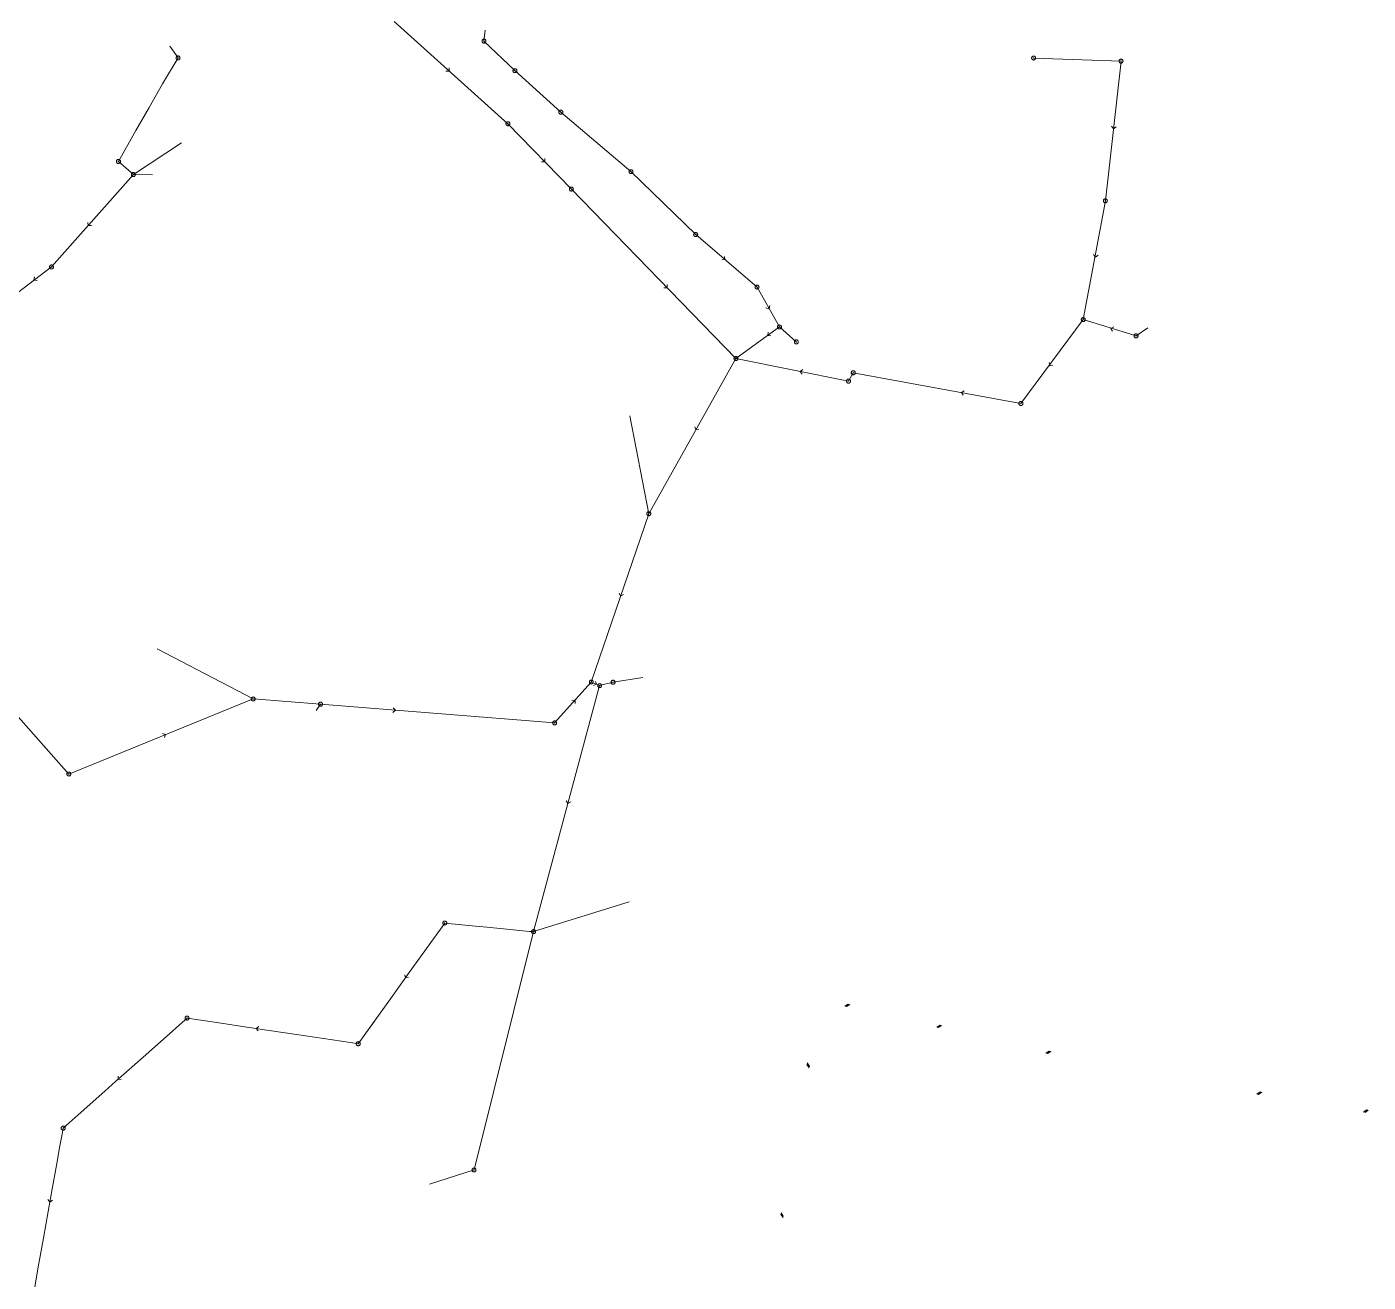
# Model space of a CAD drawing. Header units: metres. Extents: x 25504150 to 25508618, y 6694193 to 6702753.
# Drawn here: x 25505514.2 to 25505823.7, y 6698689.5 to 6698979.1 of the extents above; entities that cross this region are included whole.
import ezdxf

# ---------------------------------------------------------------- set-up
doc = ezdxf.new("R2010")
doc.units = ezdxf.units.M
for name, pattern in [('Sewer_node', [0]), ('Viemariputket', [0]), ('Viemarivarusteet', [0])]:
    doc.linetypes.add(name, pattern=pattern)
for name, color, linetype, lineweight in [('Sewer_node', 7, 'Sewer_node', 0), ('Viemariputket', 7, 'Viemariputket', 0), ('Viemarivarusteet', 7, 'Viemarivarusteet', 0)]:
    doc.layers.add(name, color=color, linetype=linetype, lineweight=lineweight)

msp = doc.modelspace()

# ---------------------------------------------------------------- linework, layer by layer
at = {"layer": 'Sewer_node', "color": 94, "linetype": 'Continuous', "true_color": 0x009900}
for p, q in [((25505703.74, 6698753.67), (25505702.99, 6698753.17)), ((25505703.92, 6698753.63), (25505703.18, 6698753.13)), ((25505704.11, 6698753.59), (25505703.36, 6698753.09)), ((25505724.93, 6698748.84), (25505724.18, 6698748.34)), ((25505725.12, 6698748.8), (25505724.37, 6698748.3)), ((25505725.3, 6698748.76), (25505724.55, 6698748.26)), ((25505750.12, 6698742.81), (25505749.36, 6698742.32)), ((25505750.31, 6698742.77), (25505749.55, 6698742.28)), ((25505750.49, 6698742.72), (25505749.73, 6698742.24)), ((25505694.21, 6698739.7), (25505694.75, 6698738.99)), ((25505694.23, 6698739.89), (25505694.78, 6698739.18)), ((25505694.26, 6698740.08), (25505694.81, 6698739.36)), ((25505798.07, 6698732.88), (25505798.79, 6698733.42)), ((25505798.25, 6698732.85), (25505798.97, 6698733.39)), ((25505798.44, 6698732.82), (25505799.16, 6698733.36)), ((25505822.64, 6698728.73), (25505823.36, 6698729.28)), ((25505822.83, 6698728.71), (25505823.54, 6698729.25)), ((25505823.01, 6698728.68), (25505823.73, 6698729.22)), ((25505688.2, 6698705.31), (25505688.73, 6698704.58)), ((25505688.23, 6698705.49), (25505688.76, 6698704.77)), ((25505688.17, 6698705.12), (25505688.7, 6698704.4))]:
    msp.add_line(p, q, dxfattribs=at)
at = {"layer": 'Sewer_node', "color": 46, "linetype": 'Continuous', "true_color": 0x7f5f00, "flags": 128}
for points, elevation in [([(25505620.14, 6698975.82), (25505620.13, 6698975.89), (25505620.12, 6698975.96), (25505620.09, 6698976.03), (25505620.05, 6698976.09), (25505620.01, 6698976.15), (25505619.95, 6698976.19), (25505619.89, 6698976.23), (25505619.82, 6698976.26), (25505619.75, 6698976.27), (25505619.68, 6698976.28), (25505619.61, 6698976.27), (25505619.54, 6698976.26), (25505619.47, 6698976.23), (25505619.41, 6698976.19), (25505619.35, 6698976.15), (25505619.31, 6698976.09), (25505619.27, 6698976.03), (25505619.24, 6698975.96), (25505619.23, 6698975.89), (25505619.22, 6698975.82), (25505619.23, 6698975.75), (25505619.24, 6698975.68), (25505619.27, 6698975.61), (25505619.31, 6698975.55), (25505619.35, 6698975.49), (25505619.41, 6698975.45), (25505619.47, 6698975.41), (25505619.54, 6698975.38), (25505619.61, 6698975.37), (25505619.68, 6698975.36), (25505619.75, 6698975.37), (25505619.82, 6698975.38), (25505619.89, 6698975.41), (25505619.95, 6698975.45), (25505620.01, 6698975.49), (25505620.05, 6698975.55), (25505620.09, 6698975.61), (25505620.12, 6698975.68), (25505620.13, 6698975.75)], 45.21), ([(25505549.53, 6698971.94), (25505549.52, 6698972.01), (25505549.51, 6698972.08), (25505549.48, 6698972.15), (25505549.44, 6698972.21), (25505549.4, 6698972.27), (25505549.34, 6698972.31), (25505549.28, 6698972.35), (25505549.21, 6698972.38), (25505549.14, 6698972.39), (25505549.07, 6698972.4), (25505549, 6698972.39), (25505548.93, 6698972.38), (25505548.86, 6698972.35), (25505548.8, 6698972.31), (25505548.74, 6698972.27), (25505548.7, 6698972.21), (25505548.66, 6698972.15), (25505548.63, 6698972.08), (25505548.62, 6698972.01), (25505548.61, 6698971.94), (25505548.62, 6698971.87), (25505548.63, 6698971.8), (25505548.66, 6698971.73), (25505548.7, 6698971.67), (25505548.74, 6698971.61), (25505548.8, 6698971.57), (25505548.86, 6698971.53), (25505548.93, 6698971.5), (25505549, 6698971.49), (25505549.07, 6698971.48), (25505549.14, 6698971.49), (25505549.21, 6698971.5), (25505549.28, 6698971.53), (25505549.34, 6698971.57), (25505549.4, 6698971.61), (25505549.44, 6698971.67), (25505549.48, 6698971.73), (25505549.51, 6698971.8), (25505549.52, 6698971.87)], 100), ([(25505746.98, 6698971.91), (25505746.97, 6698971.98), (25505746.96, 6698972.05), (25505746.93, 6698972.12), (25505746.89, 6698972.18), (25505746.85, 6698972.24), (25505746.79, 6698972.28), (25505746.73, 6698972.32), (25505746.66, 6698972.35), (25505746.59, 6698972.36), (25505746.52, 6698972.37), (25505746.45, 6698972.36), (25505746.38, 6698972.35), (25505746.31, 6698972.32), (25505746.25, 6698972.28), (25505746.19, 6698972.24), (25505746.15, 6698972.18), (25505746.11, 6698972.12), (25505746.08, 6698972.05), (25505746.07, 6698971.98), (25505746.06, 6698971.91), (25505746.07, 6698971.84), (25505746.08, 6698971.77), (25505746.11, 6698971.7), (25505746.15, 6698971.64), (25505746.19, 6698971.58), (25505746.25, 6698971.54), (25505746.31, 6698971.5), (25505746.38, 6698971.47), (25505746.45, 6698971.46), (25505746.52, 6698971.45), (25505746.59, 6698971.46), (25505746.66, 6698971.47), (25505746.73, 6698971.5), (25505746.79, 6698971.54), (25505746.85, 6698971.58), (25505746.89, 6698971.64), (25505746.93, 6698971.7), (25505746.96, 6698971.77), (25505746.97, 6698971.84)], 47.8), ([(25505767.15, 6698971.2), (25505767.14, 6698971.27), (25505767.13, 6698971.34), (25505767.1, 6698971.41), (25505767.06, 6698971.47), (25505767.02, 6698971.53), (25505766.96, 6698971.57), (25505766.9, 6698971.61), (25505766.83, 6698971.64), (25505766.76, 6698971.65), (25505766.69, 6698971.66), (25505766.62, 6698971.65), (25505766.55, 6698971.64), (25505766.48, 6698971.61), (25505766.42, 6698971.57), (25505766.36, 6698971.53), (25505766.32, 6698971.47), (25505766.28, 6698971.41), (25505766.25, 6698971.34), (25505766.24, 6698971.27), (25505766.23, 6698971.2), (25505766.24, 6698971.13), (25505766.25, 6698971.06), (25505766.28, 6698970.99), (25505766.32, 6698970.93), (25505766.36, 6698970.87), (25505766.42, 6698970.83), (25505766.48, 6698970.79), (25505766.55, 6698970.76), (25505766.62, 6698970.75), (25505766.69, 6698970.74), (25505766.76, 6698970.75), (25505766.83, 6698970.76), (25505766.9, 6698970.79), (25505766.96, 6698970.83), (25505767.02, 6698970.87), (25505767.06, 6698970.93), (25505767.1, 6698970.99), (25505767.13, 6698971.06), (25505767.14, 6698971.13)], 47.22), ([(25505625.66, 6698956.76), (25505625.65, 6698956.83), (25505625.64, 6698956.9), (25505625.61, 6698956.97), (25505625.57, 6698957.03), (25505625.53, 6698957.09), (25505625.47, 6698957.13), (25505625.41, 6698957.17), (25505625.34, 6698957.2), (25505625.27, 6698957.21), (25505625.2, 6698957.22), (25505625.13, 6698957.21), (25505625.06, 6698957.2), (25505624.99, 6698957.17), (25505624.93, 6698957.13), (25505624.87, 6698957.09), (25505624.83, 6698957.03), (25505624.79, 6698956.97), (25505624.76, 6698956.9), (25505624.75, 6698956.83), (25505624.74, 6698956.76), (25505624.75, 6698956.69), (25505624.76, 6698956.62), (25505624.79, 6698956.55), (25505624.83, 6698956.49), (25505624.87, 6698956.43), (25505624.93, 6698956.39), (25505624.99, 6698956.35), (25505625.06, 6698956.32), (25505625.13, 6698956.31), (25505625.2, 6698956.3), (25505625.27, 6698956.31), (25505625.34, 6698956.32), (25505625.41, 6698956.35), (25505625.47, 6698956.39), (25505625.53, 6698956.43), (25505625.57, 6698956.49), (25505625.61, 6698956.55), (25505625.64, 6698956.62), (25505625.65, 6698956.69)], 45.12), ([(25505535.78, 6698948.06), (25505535.77, 6698948.13), (25505535.76, 6698948.21), (25505535.73, 6698948.27), (25505535.69, 6698948.34), (25505535.64, 6698948.39), (25505535.59, 6698948.44), (25505535.52, 6698948.48), (25505535.46, 6698948.51), (25505535.38, 6698948.52), (25505535.31, 6698948.53), (25505535.24, 6698948.52), (25505535.16, 6698948.51), (25505535.1, 6698948.48), (25505535.03, 6698948.44), (25505534.98, 6698948.39), (25505534.93, 6698948.34), (25505534.89, 6698948.27), (25505534.86, 6698948.21), (25505534.85, 6698948.13), (25505534.84, 6698948.06), (25505534.85, 6698947.99), (25505534.86, 6698947.91), (25505534.89, 6698947.85), (25505534.93, 6698947.78), (25505534.98, 6698947.73), (25505535.03, 6698947.68), (25505535.1, 6698947.64), (25505535.16, 6698947.61), (25505535.24, 6698947.6), (25505535.31, 6698947.59), (25505535.38, 6698947.6), (25505535.46, 6698947.61), (25505535.52, 6698947.64), (25505535.59, 6698947.68), (25505535.64, 6698947.73), (25505535.69, 6698947.78), (25505535.73, 6698947.85), (25505535.76, 6698947.91), (25505535.77, 6698947.99)], 100), ([(25505539.22, 6698945.03), (25505539.21, 6698945.1), (25505539.2, 6698945.17), (25505539.17, 6698945.24), (25505539.13, 6698945.3), (25505539.09, 6698945.36), (25505539.03, 6698945.4), (25505538.97, 6698945.44), (25505538.9, 6698945.47), (25505538.83, 6698945.48), (25505538.76, 6698945.49), (25505538.69, 6698945.48), (25505538.62, 6698945.47), (25505538.55, 6698945.44), (25505538.49, 6698945.4), (25505538.43, 6698945.36), (25505538.39, 6698945.3), (25505538.35, 6698945.24), (25505538.32, 6698945.17), (25505538.31, 6698945.1), (25505538.3, 6698945.03), (25505538.31, 6698944.96), (25505538.32, 6698944.89), (25505538.35, 6698944.82), (25505538.39, 6698944.76), (25505538.43, 6698944.7), (25505538.49, 6698944.66), (25505538.55, 6698944.62), (25505538.62, 6698944.59), (25505538.69, 6698944.58), (25505538.76, 6698944.57), (25505538.83, 6698944.58), (25505538.9, 6698944.59), (25505538.97, 6698944.62), (25505539.03, 6698944.66), (25505539.09, 6698944.7), (25505539.13, 6698944.76), (25505539.17, 6698944.82), (25505539.2, 6698944.89), (25505539.21, 6698944.96)], 44.16), ([(25505640.3, 6698941.68), (25505640.29, 6698941.75), (25505640.28, 6698941.82), (25505640.25, 6698941.89), (25505640.21, 6698941.95), (25505640.17, 6698942.01), (25505640.11, 6698942.05), (25505640.05, 6698942.09), (25505639.98, 6698942.12), (25505639.91, 6698942.13), (25505639.84, 6698942.14), (25505639.77, 6698942.13), (25505639.7, 6698942.12), (25505639.63, 6698942.09), (25505639.57, 6698942.05), (25505639.51, 6698942.01), (25505639.47, 6698941.95), (25505639.43, 6698941.89), (25505639.4, 6698941.82), (25505639.39, 6698941.75), (25505639.38, 6698941.68), (25505639.39, 6698941.61), (25505639.4, 6698941.54), (25505639.43, 6698941.47), (25505639.47, 6698941.41), (25505639.51, 6698941.35), (25505639.57, 6698941.31), (25505639.63, 6698941.27), (25505639.7, 6698941.24), (25505639.77, 6698941.23), (25505639.84, 6698941.22), (25505639.91, 6698941.23), (25505639.98, 6698941.24), (25505640.05, 6698941.27), (25505640.11, 6698941.31), (25505640.17, 6698941.35), (25505640.21, 6698941.41), (25505640.25, 6698941.47), (25505640.28, 6698941.54), (25505640.29, 6698941.61)], 44.62), ([(25505763.54, 6698938.98), (25505763.53, 6698939.05), (25505763.52, 6698939.12), (25505763.49, 6698939.19), (25505763.45, 6698939.25), (25505763.41, 6698939.31), (25505763.35, 6698939.35), (25505763.29, 6698939.39), (25505763.22, 6698939.42), (25505763.15, 6698939.43), (25505763.08, 6698939.44), (25505763.01, 6698939.43), (25505762.94, 6698939.42), (25505762.87, 6698939.39), (25505762.81, 6698939.35), (25505762.75, 6698939.31), (25505762.71, 6698939.25), (25505762.67, 6698939.19), (25505762.64, 6698939.12), (25505762.63, 6698939.05), (25505762.62, 6698938.98), (25505762.63, 6698938.91), (25505762.64, 6698938.84), (25505762.67, 6698938.77), (25505762.71, 6698938.71), (25505762.75, 6698938.65), (25505762.81, 6698938.61), (25505762.87, 6698938.57), (25505762.94, 6698938.54), (25505763.01, 6698938.53), (25505763.08, 6698938.52), (25505763.15, 6698938.53), (25505763.22, 6698938.54), (25505763.29, 6698938.57), (25505763.35, 6698938.61), (25505763.41, 6698938.65), (25505763.45, 6698938.71), (25505763.49, 6698938.77), (25505763.52, 6698938.84), (25505763.53, 6698938.91)], 42.24), ([(25505520.34, 6698923.72), (25505520.33, 6698923.79), (25505520.32, 6698923.86), (25505520.29, 6698923.93), (25505520.25, 6698923.99), (25505520.21, 6698924.05), (25505520.15, 6698924.09), (25505520.09, 6698924.13), (25505520.02, 6698924.16), (25505519.95, 6698924.17), (25505519.88, 6698924.18), (25505519.81, 6698924.17), (25505519.74, 6698924.16), (25505519.67, 6698924.13), (25505519.61, 6698924.09), (25505519.55, 6698924.05), (25505519.51, 6698923.99), (25505519.47, 6698923.93), (25505519.44, 6698923.86), (25505519.43, 6698923.79), (25505519.42, 6698923.72), (25505519.43, 6698923.65), (25505519.44, 6698923.58), (25505519.47, 6698923.51), (25505519.51, 6698923.45), (25505519.55, 6698923.39), (25505519.61, 6698923.35), (25505519.67, 6698923.31), (25505519.74, 6698923.28), (25505519.81, 6698923.27), (25505519.88, 6698923.26), (25505519.95, 6698923.27), (25505520.02, 6698923.28), (25505520.09, 6698923.31), (25505520.15, 6698923.35), (25505520.21, 6698923.39), (25505520.25, 6698923.45), (25505520.29, 6698923.51), (25505520.32, 6698923.58), (25505520.33, 6698923.65)], 43.83), ([(25505758.44, 6698911.57), (25505758.43, 6698911.64), (25505758.42, 6698911.71), (25505758.39, 6698911.78), (25505758.35, 6698911.84), (25505758.31, 6698911.9), (25505758.25, 6698911.94), (25505758.19, 6698911.98), (25505758.12, 6698912.01), (25505758.05, 6698912.02), (25505757.98, 6698912.03), (25505757.91, 6698912.02), (25505757.84, 6698912.01), (25505757.77, 6698911.98), (25505757.71, 6698911.94), (25505757.65, 6698911.9), (25505757.61, 6698911.84), (25505757.57, 6698911.78), (25505757.54, 6698911.71), (25505757.53, 6698911.64), (25505757.52, 6698911.57), (25505757.53, 6698911.5), (25505757.54, 6698911.43), (25505757.57, 6698911.36), (25505757.61, 6698911.3), (25505757.65, 6698911.24), (25505757.71, 6698911.2), (25505757.77, 6698911.16), (25505757.84, 6698911.13), (25505757.91, 6698911.12), (25505757.98, 6698911.11), (25505758.05, 6698911.12), (25505758.12, 6698911.13), (25505758.19, 6698911.16), (25505758.25, 6698911.2), (25505758.31, 6698911.24), (25505758.35, 6698911.3), (25505758.39, 6698911.36), (25505758.42, 6698911.43), (25505758.43, 6698911.5)], 43.98), ([(25505770.63, 6698907.82), (25505770.62, 6698907.89), (25505770.61, 6698907.97), (25505770.58, 6698908.03), (25505770.54, 6698908.1), (25505770.49, 6698908.15), (25505770.44, 6698908.2), (25505770.37, 6698908.24), (25505770.31, 6698908.27), (25505770.23, 6698908.28), (25505770.16, 6698908.29), (25505770.09, 6698908.28), (25505770.01, 6698908.27), (25505769.95, 6698908.24), (25505769.88, 6698908.2), (25505769.83, 6698908.15), (25505769.78, 6698908.1), (25505769.74, 6698908.03), (25505769.71, 6698907.97), (25505769.7, 6698907.89), (25505769.69, 6698907.82), (25505769.7, 6698907.75), (25505769.71, 6698907.67), (25505769.74, 6698907.61), (25505769.78, 6698907.54), (25505769.83, 6698907.49), (25505769.88, 6698907.44), (25505769.95, 6698907.4), (25505770.01, 6698907.37), (25505770.09, 6698907.36), (25505770.16, 6698907.35), (25505770.23, 6698907.36), (25505770.31, 6698907.37), (25505770.37, 6698907.4), (25505770.44, 6698907.44), (25505770.49, 6698907.49), (25505770.54, 6698907.54), (25505770.58, 6698907.61), (25505770.61, 6698907.67), (25505770.62, 6698907.75)], 43.77), ([(25505678.29, 6698902.59), (25505678.28, 6698902.66), (25505678.27, 6698902.73), (25505678.24, 6698902.8), (25505678.2, 6698902.86), (25505678.16, 6698902.92), (25505678.1, 6698902.96), (25505678.04, 6698903), (25505677.97, 6698903.03), (25505677.9, 6698903.04), (25505677.83, 6698903.05), (25505677.76, 6698903.04), (25505677.69, 6698903.03), (25505677.62, 6698903), (25505677.56, 6698902.96), (25505677.5, 6698902.92), (25505677.46, 6698902.86), (25505677.42, 6698902.8), (25505677.39, 6698902.73), (25505677.38, 6698902.66), (25505677.37, 6698902.59), (25505677.38, 6698902.52), (25505677.39, 6698902.45), (25505677.42, 6698902.38), (25505677.46, 6698902.32), (25505677.5, 6698902.26), (25505677.56, 6698902.22), (25505677.62, 6698902.18), (25505677.69, 6698902.15), (25505677.76, 6698902.14), (25505677.83, 6698902.13), (25505677.9, 6698902.14), (25505677.97, 6698902.15), (25505678.04, 6698902.18), (25505678.1, 6698902.22), (25505678.16, 6698902.26), (25505678.2, 6698902.32), (25505678.24, 6698902.38), (25505678.27, 6698902.45), (25505678.28, 6698902.52)], 42.64), ([(25505704.27, 6698897.38), (25505704.26, 6698897.45), (25505704.25, 6698897.53), (25505704.22, 6698897.59), (25505704.18, 6698897.66), (25505704.13, 6698897.71), (25505704.08, 6698897.76), (25505704.01, 6698897.8), (25505703.95, 6698897.83), (25505703.87, 6698897.84), (25505703.8, 6698897.85), (25505703.73, 6698897.84), (25505703.65, 6698897.83), (25505703.59, 6698897.8), (25505703.52, 6698897.76), (25505703.47, 6698897.71), (25505703.42, 6698897.66), (25505703.38, 6698897.59), (25505703.35, 6698897.53), (25505703.34, 6698897.45), (25505703.33, 6698897.38), (25505703.34, 6698897.31), (25505703.35, 6698897.23), (25505703.38, 6698897.17), (25505703.42, 6698897.1), (25505703.47, 6698897.05), (25505703.52, 6698897), (25505703.59, 6698896.96), (25505703.65, 6698896.93), (25505703.73, 6698896.92), (25505703.8, 6698896.91), (25505703.87, 6698896.92), (25505703.95, 6698896.93), (25505704.01, 6698896.96), (25505704.08, 6698897), (25505704.13, 6698897.05), (25505704.18, 6698897.1), (25505704.22, 6698897.17), (25505704.25, 6698897.23), (25505704.26, 6698897.31)], 42.68), ([(25505658.17, 6698866.79), (25505658.16, 6698866.86), (25505658.15, 6698866.93), (25505658.12, 6698867), (25505658.08, 6698867.06), (25505658.04, 6698867.12), (25505657.98, 6698867.16), (25505657.92, 6698867.2), (25505657.85, 6698867.23), (25505657.78, 6698867.24), (25505657.71, 6698867.25), (25505657.64, 6698867.24), (25505657.57, 6698867.23), (25505657.5, 6698867.2), (25505657.44, 6698867.16), (25505657.38, 6698867.12), (25505657.34, 6698867.06), (25505657.3, 6698867), (25505657.27, 6698866.93), (25505657.26, 6698866.86), (25505657.25, 6698866.79), (25505657.26, 6698866.72), (25505657.27, 6698866.65), (25505657.3, 6698866.58), (25505657.34, 6698866.52), (25505657.38, 6698866.46), (25505657.44, 6698866.42), (25505657.5, 6698866.38), (25505657.57, 6698866.35), (25505657.64, 6698866.34), (25505657.71, 6698866.33), (25505657.78, 6698866.34), (25505657.85, 6698866.35), (25505657.92, 6698866.38), (25505657.98, 6698866.42), (25505658.04, 6698866.46), (25505658.08, 6698866.52), (25505658.12, 6698866.58), (25505658.15, 6698866.65), (25505658.16, 6698866.72)], 42.39), ([(25505644.91, 6698827.96), (25505644.9, 6698828.03), (25505644.89, 6698828.1), (25505644.86, 6698828.17), (25505644.82, 6698828.23), (25505644.78, 6698828.29), (25505644.72, 6698828.33), (25505644.66, 6698828.37), (25505644.59, 6698828.4), (25505644.52, 6698828.41), (25505644.45, 6698828.42), (25505644.38, 6698828.41), (25505644.31, 6698828.4), (25505644.24, 6698828.37), (25505644.18, 6698828.33), (25505644.12, 6698828.29), (25505644.08, 6698828.23), (25505644.04, 6698828.17), (25505644.01, 6698828.1), (25505644, 6698828.03), (25505643.99, 6698827.96), (25505644, 6698827.89), (25505644.01, 6698827.82), (25505644.04, 6698827.75), (25505644.08, 6698827.69), (25505644.12, 6698827.63), (25505644.18, 6698827.59), (25505644.24, 6698827.55), (25505644.31, 6698827.52), (25505644.38, 6698827.51), (25505644.45, 6698827.5), (25505644.52, 6698827.51), (25505644.59, 6698827.52), (25505644.66, 6698827.55), (25505644.72, 6698827.59), (25505644.78, 6698827.63), (25505644.82, 6698827.69), (25505644.86, 6698827.75), (25505644.89, 6698827.82), (25505644.9, 6698827.89)], 42.04), ([(25505646.83, 6698827.13), (25505646.82, 6698827.2), (25505646.81, 6698827.27), (25505646.78, 6698827.34), (25505646.74, 6698827.4), (25505646.7, 6698827.46), (25505646.64, 6698827.5), (25505646.58, 6698827.54), (25505646.51, 6698827.57), (25505646.44, 6698827.58), (25505646.37, 6698827.59), (25505646.3, 6698827.58), (25505646.23, 6698827.57), (25505646.16, 6698827.54), (25505646.1, 6698827.5), (25505646.04, 6698827.46), (25505646, 6698827.4), (25505645.96, 6698827.34), (25505645.93, 6698827.27), (25505645.92, 6698827.2), (25505645.91, 6698827.13), (25505645.92, 6698827.06), (25505645.93, 6698826.99), (25505645.96, 6698826.92), (25505646, 6698826.86), (25505646.04, 6698826.8), (25505646.1, 6698826.76), (25505646.16, 6698826.72), (25505646.23, 6698826.69), (25505646.3, 6698826.68), (25505646.37, 6698826.67), (25505646.44, 6698826.68), (25505646.51, 6698826.69), (25505646.58, 6698826.72), (25505646.64, 6698826.76), (25505646.7, 6698826.8), (25505646.74, 6698826.86), (25505646.78, 6698826.92), (25505646.81, 6698826.99), (25505646.82, 6698827.06)], 41.98), ([(25505649.93, 6698827.91), (25505649.92, 6698827.98), (25505649.91, 6698828.05), (25505649.88, 6698828.12), (25505649.84, 6698828.18), (25505649.8, 6698828.24), (25505649.74, 6698828.28), (25505649.68, 6698828.32), (25505649.61, 6698828.35), (25505649.54, 6698828.36), (25505649.47, 6698828.37), (25505649.4, 6698828.36), (25505649.33, 6698828.35), (25505649.26, 6698828.32), (25505649.2, 6698828.28), (25505649.14, 6698828.24), (25505649.1, 6698828.18), (25505649.06, 6698828.12), (25505649.03, 6698828.05), (25505649.02, 6698827.98), (25505649.01, 6698827.91), (25505649.02, 6698827.84), (25505649.03, 6698827.77), (25505649.06, 6698827.7), (25505649.1, 6698827.64), (25505649.14, 6698827.58), (25505649.2, 6698827.54), (25505649.26, 6698827.5), (25505649.33, 6698827.47), (25505649.4, 6698827.46), (25505649.47, 6698827.45), (25505649.54, 6698827.46), (25505649.61, 6698827.47), (25505649.68, 6698827.5), (25505649.74, 6698827.54), (25505649.8, 6698827.58), (25505649.84, 6698827.64), (25505649.88, 6698827.7), (25505649.91, 6698827.77), (25505649.92, 6698827.84)], 41.95), ([(25505566.88, 6698824.06), (25505566.87, 6698824.13), (25505566.86, 6698824.2), (25505566.83, 6698824.27), (25505566.79, 6698824.33), (25505566.75, 6698824.39), (25505566.69, 6698824.43), (25505566.63, 6698824.47), (25505566.56, 6698824.5), (25505566.49, 6698824.51), (25505566.42, 6698824.52), (25505566.35, 6698824.51), (25505566.28, 6698824.5), (25505566.21, 6698824.47), (25505566.15, 6698824.43), (25505566.09, 6698824.39), (25505566.05, 6698824.33), (25505566.01, 6698824.27), (25505565.98, 6698824.2), (25505565.97, 6698824.13), (25505565.96, 6698824.06), (25505565.97, 6698823.99), (25505565.98, 6698823.92), (25505566.01, 6698823.85), (25505566.05, 6698823.79), (25505566.09, 6698823.73), (25505566.15, 6698823.69), (25505566.21, 6698823.65), (25505566.28, 6698823.62), (25505566.35, 6698823.61), (25505566.42, 6698823.6), (25505566.49, 6698823.61), (25505566.56, 6698823.62), (25505566.63, 6698823.65), (25505566.69, 6698823.69), (25505566.75, 6698823.73), (25505566.79, 6698823.79), (25505566.83, 6698823.85), (25505566.86, 6698823.92), (25505566.87, 6698823.99)], 42.76), ([(25505582.42, 6698822.85), (25505582.41, 6698822.92), (25505582.4, 6698823), (25505582.37, 6698823.06), (25505582.33, 6698823.13), (25505582.28, 6698823.18), (25505582.23, 6698823.23), (25505582.16, 6698823.27), (25505582.1, 6698823.3), (25505582.02, 6698823.31), (25505581.95, 6698823.32), (25505581.88, 6698823.31), (25505581.8, 6698823.3), (25505581.74, 6698823.27), (25505581.67, 6698823.23), (25505581.62, 6698823.18), (25505581.57, 6698823.13), (25505581.53, 6698823.06), (25505581.5, 6698823), (25505581.49, 6698822.92), (25505581.48, 6698822.85), (25505581.49, 6698822.78), (25505581.5, 6698822.7), (25505581.53, 6698822.64), (25505581.57, 6698822.57), (25505581.62, 6698822.52), (25505581.67, 6698822.47), (25505581.74, 6698822.43), (25505581.8, 6698822.4), (25505581.88, 6698822.39), (25505581.95, 6698822.38), (25505582.02, 6698822.39), (25505582.1, 6698822.4), (25505582.16, 6698822.43), (25505582.23, 6698822.47), (25505582.28, 6698822.52), (25505582.33, 6698822.57), (25505582.37, 6698822.64), (25505582.4, 6698822.7), (25505582.41, 6698822.78)], 42.63), ([(25505636.44, 6698818.53), (25505636.43, 6698818.6), (25505636.42, 6698818.67), (25505636.39, 6698818.74), (25505636.35, 6698818.8), (25505636.31, 6698818.86), (25505636.25, 6698818.9), (25505636.19, 6698818.94), (25505636.12, 6698818.97), (25505636.05, 6698818.98), (25505635.98, 6698818.99), (25505635.91, 6698818.98), (25505635.84, 6698818.97), (25505635.77, 6698818.94), (25505635.71, 6698818.9), (25505635.65, 6698818.86), (25505635.61, 6698818.8), (25505635.57, 6698818.74), (25505635.54, 6698818.67), (25505635.53, 6698818.6), (25505635.52, 6698818.53), (25505635.53, 6698818.46), (25505635.54, 6698818.39), (25505635.57, 6698818.32), (25505635.61, 6698818.26), (25505635.65, 6698818.2), (25505635.71, 6698818.16), (25505635.77, 6698818.12), (25505635.84, 6698818.09), (25505635.91, 6698818.08), (25505635.98, 6698818.07), (25505636.05, 6698818.08), (25505636.12, 6698818.09), (25505636.19, 6698818.12), (25505636.25, 6698818.16), (25505636.31, 6698818.2), (25505636.35, 6698818.26), (25505636.39, 6698818.32), (25505636.42, 6698818.39), (25505636.43, 6698818.46)], 41.95), ([(25505524.33, 6698806.74), (25505524.32, 6698806.81), (25505524.31, 6698806.88), (25505524.28, 6698806.95), (25505524.24, 6698807.01), (25505524.2, 6698807.07), (25505524.14, 6698807.11), (25505524.08, 6698807.15), (25505524.01, 6698807.18), (25505523.94, 6698807.19), (25505523.87, 6698807.2), (25505523.8, 6698807.19), (25505523.73, 6698807.18), (25505523.66, 6698807.15), (25505523.6, 6698807.11), (25505523.54, 6698807.07), (25505523.5, 6698807.01), (25505523.46, 6698806.95), (25505523.43, 6698806.88), (25505523.42, 6698806.81), (25505523.41, 6698806.74), (25505523.42, 6698806.67), (25505523.43, 6698806.6), (25505523.46, 6698806.53), (25505523.5, 6698806.47), (25505523.54, 6698806.41), (25505523.6, 6698806.37), (25505523.66, 6698806.33), (25505523.73, 6698806.3), (25505523.8, 6698806.29), (25505523.87, 6698806.28), (25505523.94, 6698806.29), (25505524.01, 6698806.3), (25505524.08, 6698806.33), (25505524.14, 6698806.37), (25505524.2, 6698806.41), (25505524.24, 6698806.47), (25505524.28, 6698806.53), (25505524.31, 6698806.6), (25505524.32, 6698806.67)], 42.49), ([(25505611.09, 6698772.37), (25505611.08, 6698772.44), (25505611.07, 6698772.51), (25505611.04, 6698772.58), (25505611, 6698772.64), (25505610.96, 6698772.7), (25505610.9, 6698772.74), (25505610.84, 6698772.78), (25505610.77, 6698772.81), (25505610.7, 6698772.82), (25505610.63, 6698772.83), (25505610.56, 6698772.82), (25505610.49, 6698772.81), (25505610.42, 6698772.78), (25505610.36, 6698772.74), (25505610.3, 6698772.7), (25505610.26, 6698772.64), (25505610.22, 6698772.58), (25505610.19, 6698772.51), (25505610.18, 6698772.44), (25505610.17, 6698772.37), (25505610.18, 6698772.3), (25505610.19, 6698772.23), (25505610.22, 6698772.16), (25505610.26, 6698772.1), (25505610.3, 6698772.04), (25505610.36, 6698772), (25505610.42, 6698771.96), (25505610.49, 6698771.93), (25505610.56, 6698771.92), (25505610.63, 6698771.91), (25505610.7, 6698771.92), (25505610.77, 6698771.93), (25505610.84, 6698771.96), (25505610.9, 6698772), (25505610.96, 6698772.04), (25505611, 6698772.1), (25505611.04, 6698772.16), (25505611.07, 6698772.23), (25505611.08, 6698772.3)], 41.97), ([(25505631.58, 6698770.39), (25505631.57, 6698770.46), (25505631.56, 6698770.53), (25505631.53, 6698770.6), (25505631.49, 6698770.66), (25505631.45, 6698770.72), (25505631.39, 6698770.76), (25505631.33, 6698770.8), (25505631.26, 6698770.83), (25505631.19, 6698770.84), (25505631.12, 6698770.85), (25505631.05, 6698770.84), (25505630.98, 6698770.83), (25505630.91, 6698770.8), (25505630.85, 6698770.76), (25505630.79, 6698770.72), (25505630.75, 6698770.66), (25505630.71, 6698770.6), (25505630.68, 6698770.53), (25505630.67, 6698770.46), (25505630.66, 6698770.39), (25505630.67, 6698770.32), (25505630.68, 6698770.25), (25505630.71, 6698770.18), (25505630.75, 6698770.12), (25505630.79, 6698770.06), (25505630.85, 6698770.02), (25505630.91, 6698769.98), (25505630.98, 6698769.95), (25505631.05, 6698769.94), (25505631.12, 6698769.93), (25505631.19, 6698769.94), (25505631.26, 6698769.95), (25505631.33, 6698769.98), (25505631.39, 6698770.02), (25505631.45, 6698770.06), (25505631.49, 6698770.12), (25505631.53, 6698770.18), (25505631.56, 6698770.25), (25505631.57, 6698770.32)], 41.33), ([(25505551.61, 6698750.44), (25505551.6, 6698750.51), (25505551.59, 6698750.58), (25505551.56, 6698750.65), (25505551.52, 6698750.71), (25505551.48, 6698750.77), (25505551.42, 6698750.81), (25505551.36, 6698750.85), (25505551.29, 6698750.88), (25505551.22, 6698750.89), (25505551.15, 6698750.9), (25505551.08, 6698750.89), (25505551.01, 6698750.88), (25505550.94, 6698750.85), (25505550.88, 6698750.81), (25505550.82, 6698750.77), (25505550.78, 6698750.71), (25505550.74, 6698750.65), (25505550.71, 6698750.58), (25505550.7, 6698750.51), (25505550.69, 6698750.44), (25505550.7, 6698750.37), (25505550.71, 6698750.3), (25505550.74, 6698750.23), (25505550.78, 6698750.17), (25505550.82, 6698750.11), (25505550.88, 6698750.07), (25505550.94, 6698750.03), (25505551.01, 6698750), (25505551.08, 6698749.99), (25505551.15, 6698749.98), (25505551.22, 6698749.99), (25505551.29, 6698750), (25505551.36, 6698750.03), (25505551.42, 6698750.07), (25505551.48, 6698750.11), (25505551.52, 6698750.17), (25505551.56, 6698750.23), (25505551.59, 6698750.3), (25505551.6, 6698750.37)], 42.4), ([(25505591.13, 6698744.53), (25505591.12, 6698744.6), (25505591.11, 6698744.68), (25505591.08, 6698744.74), (25505591.04, 6698744.81), (25505590.99, 6698744.86), (25505590.94, 6698744.91), (25505590.87, 6698744.95), (25505590.81, 6698744.98), (25505590.73, 6698744.99), (25505590.66, 6698745), (25505590.59, 6698744.99), (25505590.51, 6698744.98), (25505590.45, 6698744.95), (25505590.38, 6698744.91), (25505590.33, 6698744.86), (25505590.28, 6698744.81), (25505590.24, 6698744.74), (25505590.21, 6698744.68), (25505590.2, 6698744.6), (25505590.19, 6698744.53), (25505590.2, 6698744.46), (25505590.21, 6698744.38), (25505590.24, 6698744.32), (25505590.28, 6698744.25), (25505590.33, 6698744.2), (25505590.38, 6698744.15), (25505590.45, 6698744.11), (25505590.51, 6698744.08), (25505590.59, 6698744.07), (25505590.66, 6698744.06), (25505590.73, 6698744.07), (25505590.81, 6698744.08), (25505590.87, 6698744.11), (25505590.94, 6698744.15), (25505590.99, 6698744.2), (25505591.04, 6698744.25), (25505591.08, 6698744.32), (25505591.11, 6698744.38), (25505591.12, 6698744.46)], 41.81), ([(25505523.03, 6698725.06), (25505523.02, 6698725.13), (25505523.01, 6698725.2), (25505522.98, 6698725.27), (25505522.94, 6698725.33), (25505522.9, 6698725.39), (25505522.84, 6698725.43), (25505522.78, 6698725.47), (25505522.71, 6698725.5), (25505522.64, 6698725.51), (25505522.57, 6698725.52), (25505522.5, 6698725.51), (25505522.43, 6698725.5), (25505522.36, 6698725.47), (25505522.3, 6698725.43), (25505522.24, 6698725.39), (25505522.2, 6698725.33), (25505522.16, 6698725.27), (25505522.13, 6698725.2), (25505522.12, 6698725.13), (25505522.11, 6698725.06), (25505522.12, 6698724.99), (25505522.13, 6698724.92), (25505522.16, 6698724.85), (25505522.2, 6698724.79), (25505522.24, 6698724.73), (25505522.3, 6698724.69), (25505522.36, 6698724.65), (25505522.43, 6698724.62), (25505522.5, 6698724.61), (25505522.57, 6698724.6), (25505522.64, 6698724.61), (25505522.71, 6698724.62), (25505522.78, 6698724.65), (25505522.84, 6698724.69), (25505522.9, 6698724.73), (25505522.94, 6698724.79), (25505522.98, 6698724.85), (25505523.01, 6698724.92), (25505523.02, 6698724.99)], 40.52)]:
    msp.add_lwpolyline(points, close=True, dxfattribs=dict(at, elevation=elevation))
for points in [[(25505610.91, 6698968.86), (25505611.66, 6698968.92), (25505611.61, 6698969.66)], [(25505764.49, 6698956.17), (25505764.97, 6698955.59), (25505765.55, 6698956.06)], [(25505632.96, 6698947.98), (25505633.71, 6698947.99), (25505633.71, 6698948.73)], [(25505528.27, 6698934), (25505528.33, 6698933.26), (25505529.07, 6698933.31)], [(25505674.53, 6698925.33), (25505675.28, 6698925.41), (25505675.21, 6698926.15)], [(25505760.35, 6698926.57), (25505760.79, 6698925.97), (25505761.39, 6698926.4)], [(25505515.92, 6698921.45), (25505515.83, 6698920.7), (25505516.57, 6698920.61)], [(25505661.22, 6698918.9), (25505661.97, 6698918.91), (25505661.97, 6698919.65)], [(25505684.76, 6698914.27), (25505685.49, 6698914.09), (25505685.68, 6698914.81)], [(25505765, 6698909.91), (25505764.36, 6698909.53), (25505764.72, 6698908.88)], [(25505685.25, 6698908.65), (25505685.15, 6698907.91), (25505685.89, 6698907.8)], [(25505750.13, 6698901.68), (25505750.25, 6698900.94), (25505750.99, 6698901.05)], [(25505693.29, 6698900.05), (25505692.68, 6698899.61), (25505693.11, 6698899.01)], [(25505730.48, 6698895.17), (25505729.87, 6698894.73), (25505730.3, 6698894.13)], [(25505668.34, 6698886.82), (25505668.57, 6698886.11), (25505669.27, 6698886.32)], [(25505650.88, 6698848.46), (25505651.22, 6698847.8), (25505651.88, 6698848.13)], [(25505644.97, 6698827.14), (25505645.66, 6698827.44), (25505645.38, 6698828.12)], [(25505640.75, 6698823.03), (25505640.69, 6698823.78), (25505639.95, 6698823.72)], [(25505598.67, 6698820.96), (25505599.22, 6698821.47), (25505598.74, 6698822.02)], [(25505545.93, 6698815.13), (25505546.2, 6698815.83), (25505545.51, 6698816.11)], [(25505638.67, 6698800.58), (25505639.06, 6698799.94), (25505639.7, 6698800.33)], [(25505601.4, 6698760.45), (25505601.55, 6698759.72), (25505602.28, 6698759.85)], [(25505567.69, 6698748.52), (25505567.1, 6698748.06), (25505567.55, 6698747.47)], [(25505535.27, 6698737.07), (25505535.24, 6698736.32), (25505535.98, 6698736.28)], [(25505519.06, 6698708.58), (25505519.5, 6698707.97), (25505520.1, 6698708.4)]]:
    msp.add_lwpolyline(points, dxfattribs=at)
for points in [[(25505627.28, 6698969), (25505627.27, 6698969.07), (25505627.26, 6698969.14), (25505627.23, 6698969.21), (25505627.19, 6698969.27), (25505627.15, 6698969.33), (25505627.09, 6698969.37), (25505627.03, 6698969.41), (25505626.96, 6698969.44), (25505626.89, 6698969.45), (25505626.82, 6698969.46), (25505626.75, 6698969.45), (25505626.68, 6698969.44), (25505626.61, 6698969.41), (25505626.55, 6698969.37), (25505626.49, 6698969.33), (25505626.45, 6698969.27), (25505626.41, 6698969.21), (25505626.38, 6698969.14), (25505626.37, 6698969.07), (25505626.36, 6698969), (25505626.37, 6698968.93), (25505626.38, 6698968.86), (25505626.41, 6698968.79), (25505626.45, 6698968.73), (25505626.49, 6698968.67), (25505626.55, 6698968.63), (25505626.61, 6698968.59), (25505626.68, 6698968.56), (25505626.75, 6698968.55), (25505626.82, 6698968.54), (25505626.89, 6698968.55), (25505626.96, 6698968.56), (25505627.03, 6698968.59), (25505627.09, 6698968.63), (25505627.15, 6698968.67), (25505627.19, 6698968.73), (25505627.23, 6698968.79), (25505627.26, 6698968.86), (25505627.27, 6698968.93)], [(25505637.86, 6698959.43), (25505637.85, 6698959.5), (25505637.84, 6698959.57), (25505637.81, 6698959.64), (25505637.77, 6698959.7), (25505637.73, 6698959.76), (25505637.67, 6698959.8), (25505637.61, 6698959.84), (25505637.54, 6698959.87), (25505637.47, 6698959.88), (25505637.4, 6698959.89), (25505637.33, 6698959.88), (25505637.26, 6698959.87), (25505637.19, 6698959.84), (25505637.13, 6698959.8), (25505637.07, 6698959.76), (25505637.03, 6698959.7), (25505636.99, 6698959.64), (25505636.96, 6698959.57), (25505636.95, 6698959.5), (25505636.94, 6698959.43), (25505636.95, 6698959.36), (25505636.96, 6698959.29), (25505636.99, 6698959.22), (25505637.03, 6698959.16), (25505637.07, 6698959.1), (25505637.13, 6698959.06), (25505637.19, 6698959.02), (25505637.26, 6698958.99), (25505637.33, 6698958.98), (25505637.4, 6698958.97), (25505637.47, 6698958.98), (25505637.54, 6698958.99), (25505637.61, 6698959.02), (25505637.67, 6698959.06), (25505637.73, 6698959.1), (25505637.77, 6698959.16), (25505637.81, 6698959.22), (25505637.84, 6698959.29), (25505637.85, 6698959.36)], [(25505654.06, 6698945.7), (25505654.05, 6698945.77), (25505654.04, 6698945.84), (25505654.01, 6698945.91), (25505653.97, 6698945.97), (25505653.93, 6698946.03), (25505653.87, 6698946.07), (25505653.81, 6698946.11), (25505653.74, 6698946.14), (25505653.67, 6698946.15), (25505653.6, 6698946.16), (25505653.53, 6698946.15), (25505653.46, 6698946.14), (25505653.39, 6698946.11), (25505653.33, 6698946.07), (25505653.27, 6698946.03), (25505653.23, 6698945.97), (25505653.19, 6698945.91), (25505653.16, 6698945.84), (25505653.15, 6698945.77), (25505653.14, 6698945.7), (25505653.15, 6698945.63), (25505653.16, 6698945.56), (25505653.19, 6698945.49), (25505653.23, 6698945.43), (25505653.27, 6698945.37), (25505653.33, 6698945.33), (25505653.39, 6698945.29), (25505653.46, 6698945.26), (25505653.53, 6698945.25), (25505653.6, 6698945.24), (25505653.67, 6698945.25), (25505653.74, 6698945.26), (25505653.81, 6698945.29), (25505653.87, 6698945.33), (25505653.93, 6698945.37), (25505653.97, 6698945.43), (25505654.01, 6698945.49), (25505654.04, 6698945.56), (25505654.05, 6698945.63)], [(25505669, 6698931.18), (25505668.99, 6698931.25), (25505668.98, 6698931.33), (25505668.95, 6698931.39), (25505668.91, 6698931.46), (25505668.86, 6698931.51), (25505668.81, 6698931.56), (25505668.74, 6698931.6), (25505668.68, 6698931.63), (25505668.6, 6698931.64), (25505668.53, 6698931.65), (25505668.46, 6698931.64), (25505668.38, 6698931.63), (25505668.32, 6698931.6), (25505668.25, 6698931.56), (25505668.2, 6698931.51), (25505668.15, 6698931.46), (25505668.11, 6698931.39), (25505668.08, 6698931.33), (25505668.07, 6698931.25), (25505668.06, 6698931.18), (25505668.07, 6698931.11), (25505668.08, 6698931.03), (25505668.11, 6698930.97), (25505668.15, 6698930.9), (25505668.2, 6698930.85), (25505668.25, 6698930.8), (25505668.32, 6698930.76), (25505668.38, 6698930.73), (25505668.46, 6698930.72), (25505668.53, 6698930.71), (25505668.6, 6698930.72), (25505668.68, 6698930.73), (25505668.74, 6698930.76), (25505668.81, 6698930.8), (25505668.86, 6698930.85), (25505668.91, 6698930.9), (25505668.95, 6698930.97), (25505668.98, 6698931.03), (25505668.99, 6698931.11)], [(25505683.15, 6698919.08), (25505683.14, 6698919.15), (25505683.13, 6698919.22), (25505683.1, 6698919.29), (25505683.06, 6698919.35), (25505683.02, 6698919.41), (25505682.96, 6698919.45), (25505682.9, 6698919.49), (25505682.83, 6698919.52), (25505682.76, 6698919.53), (25505682.69, 6698919.54), (25505682.62, 6698919.53), (25505682.55, 6698919.52), (25505682.48, 6698919.49), (25505682.42, 6698919.45), (25505682.36, 6698919.41), (25505682.32, 6698919.35), (25505682.28, 6698919.29), (25505682.25, 6698919.22), (25505682.24, 6698919.15), (25505682.23, 6698919.08), (25505682.24, 6698919.01), (25505682.25, 6698918.94), (25505682.28, 6698918.87), (25505682.32, 6698918.81), (25505682.36, 6698918.75), (25505682.42, 6698918.71), (25505682.48, 6698918.67), (25505682.55, 6698918.64), (25505682.62, 6698918.63), (25505682.69, 6698918.62), (25505682.76, 6698918.63), (25505682.83, 6698918.64), (25505682.9, 6698918.67), (25505682.96, 6698918.71), (25505683.02, 6698918.75), (25505683.06, 6698918.81), (25505683.1, 6698918.87), (25505683.13, 6698918.94), (25505683.14, 6698919.01)], [(25505688.32, 6698909.87), (25505688.31, 6698909.94), (25505688.3, 6698910.01), (25505688.27, 6698910.08), (25505688.23, 6698910.14), (25505688.19, 6698910.2), (25505688.13, 6698910.24), (25505688.07, 6698910.28), (25505688, 6698910.31), (25505687.93, 6698910.32), (25505687.86, 6698910.33), (25505687.79, 6698910.32), (25505687.72, 6698910.31), (25505687.65, 6698910.28), (25505687.59, 6698910.24), (25505687.53, 6698910.2), (25505687.49, 6698910.14), (25505687.45, 6698910.08), (25505687.42, 6698910.01), (25505687.41, 6698909.94), (25505687.4, 6698909.87), (25505687.41, 6698909.8), (25505687.42, 6698909.73), (25505687.45, 6698909.66), (25505687.49, 6698909.6), (25505687.53, 6698909.54), (25505687.59, 6698909.5), (25505687.65, 6698909.46), (25505687.72, 6698909.43), (25505687.79, 6698909.42), (25505687.86, 6698909.41), (25505687.93, 6698909.42), (25505688, 6698909.43), (25505688.07, 6698909.46), (25505688.13, 6698909.5), (25505688.19, 6698909.54), (25505688.23, 6698909.6), (25505688.27, 6698909.66), (25505688.3, 6698909.73), (25505688.31, 6698909.8)], [(25505692.22, 6698906.43), (25505692.21, 6698906.5), (25505692.2, 6698906.57), (25505692.17, 6698906.64), (25505692.13, 6698906.7), (25505692.09, 6698906.76), (25505692.03, 6698906.8), (25505691.97, 6698906.84), (25505691.9, 6698906.87), (25505691.83, 6698906.88), (25505691.76, 6698906.89), (25505691.69, 6698906.88), (25505691.62, 6698906.87), (25505691.55, 6698906.84), (25505691.49, 6698906.8), (25505691.43, 6698906.76), (25505691.39, 6698906.7), (25505691.35, 6698906.64), (25505691.32, 6698906.57), (25505691.31, 6698906.5), (25505691.3, 6698906.43), (25505691.31, 6698906.36), (25505691.32, 6698906.29), (25505691.35, 6698906.22), (25505691.39, 6698906.16), (25505691.43, 6698906.1), (25505691.49, 6698906.06), (25505691.55, 6698906.02), (25505691.62, 6698905.99), (25505691.69, 6698905.98), (25505691.76, 6698905.97), (25505691.83, 6698905.98), (25505691.9, 6698905.99), (25505691.97, 6698906.02), (25505692.03, 6698906.06), (25505692.09, 6698906.1), (25505692.13, 6698906.16), (25505692.17, 6698906.22), (25505692.2, 6698906.29), (25505692.21, 6698906.36)], [(25505705.36, 6698899.31), (25505705.35, 6698899.38), (25505705.34, 6698899.45), (25505705.31, 6698899.52), (25505705.27, 6698899.58), (25505705.23, 6698899.64), (25505705.17, 6698899.68), (25505705.11, 6698899.72), (25505705.04, 6698899.75), (25505704.97, 6698899.76), (25505704.9, 6698899.77), (25505704.83, 6698899.76), (25505704.76, 6698899.75), (25505704.69, 6698899.72), (25505704.63, 6698899.68), (25505704.57, 6698899.64), (25505704.53, 6698899.58), (25505704.49, 6698899.52), (25505704.46, 6698899.45), (25505704.45, 6698899.38), (25505704.44, 6698899.31), (25505704.45, 6698899.24), (25505704.46, 6698899.17), (25505704.49, 6698899.1), (25505704.53, 6698899.04), (25505704.57, 6698898.98), (25505704.63, 6698898.94), (25505704.69, 6698898.9), (25505704.76, 6698898.87), (25505704.83, 6698898.86), (25505704.9, 6698898.85), (25505704.97, 6698898.86), (25505705.04, 6698898.87), (25505705.11, 6698898.9), (25505705.17, 6698898.94), (25505705.23, 6698898.98), (25505705.27, 6698899.04), (25505705.31, 6698899.1), (25505705.34, 6698899.17), (25505705.35, 6698899.24)], [(25505744.05, 6698892.22), (25505744.04, 6698892.29), (25505744.03, 6698892.37), (25505744, 6698892.43), (25505743.96, 6698892.5), (25505743.91, 6698892.55), (25505743.86, 6698892.6), (25505743.79, 6698892.64), (25505743.73, 6698892.67), (25505743.65, 6698892.68), (25505743.58, 6698892.69), (25505743.51, 6698892.68), (25505743.43, 6698892.67), (25505743.37, 6698892.64), (25505743.3, 6698892.6), (25505743.25, 6698892.55), (25505743.2, 6698892.5), (25505743.16, 6698892.43), (25505743.13, 6698892.37), (25505743.12, 6698892.29), (25505743.11, 6698892.22), (25505743.12, 6698892.15), (25505743.13, 6698892.07), (25505743.16, 6698892.01), (25505743.2, 6698891.94), (25505743.25, 6698891.89), (25505743.3, 6698891.84), (25505743.37, 6698891.8), (25505743.43, 6698891.77), (25505743.51, 6698891.76), (25505743.58, 6698891.75), (25505743.65, 6698891.76), (25505743.73, 6698891.77), (25505743.79, 6698891.8), (25505743.86, 6698891.84), (25505743.91, 6698891.89), (25505743.96, 6698891.94), (25505744, 6698892.01), (25505744.03, 6698892.07), (25505744.04, 6698892.15)]]:
    msp.add_lwpolyline(points, close=True, dxfattribs=at)
at = {"layer": 'Sewer_node', "color": 252, "linetype": 'Continuous', "lineweight": 9, "true_color": 0x848484, "elevation": 41.19, "flags": 128}
msp.add_lwpolyline([(25505617.84, 6698715.4), (25505617.83, 6698715.47), (25505617.82, 6698715.54), (25505617.79, 6698715.61), (25505617.75, 6698715.67), (25505617.71, 6698715.73), (25505617.65, 6698715.77), (25505617.59, 6698715.81), (25505617.52, 6698715.84), (25505617.45, 6698715.85), (25505617.38, 6698715.86), (25505617.31, 6698715.85), (25505617.24, 6698715.84), (25505617.17, 6698715.81), (25505617.11, 6698715.77), (25505617.05, 6698715.73), (25505617.01, 6698715.67), (25505616.97, 6698715.61), (25505616.94, 6698715.54), (25505616.93, 6698715.47), (25505616.92, 6698715.4), (25505616.93, 6698715.33), (25505616.94, 6698715.26), (25505616.97, 6698715.19), (25505617.01, 6698715.13), (25505617.05, 6698715.07), (25505617.11, 6698715.03), (25505617.17, 6698714.99), (25505617.24, 6698714.96), (25505617.31, 6698714.95), (25505617.38, 6698714.94), (25505617.45, 6698714.95), (25505617.52, 6698714.96), (25505617.59, 6698714.99), (25505617.65, 6698715.03), (25505617.71, 6698715.07), (25505617.75, 6698715.13), (25505617.79, 6698715.19), (25505617.82, 6698715.26), (25505617.83, 6698715.33)], close=True, dxfattribs=at)
at = {"layer": 'Viemariputket', "color": 1, "linetype": 'Continuous', "lineweight": 15}
for p, q in [((25505625.2, 6698956.76), (25505598.92, 6698980.36)), ((25505619.68, 6698975.82), (25505619.96, 6698978.32)), ((25505549.07, 6698971.94), (25505547.18, 6698974.67)), ((25505626.82, 6698969), (25505619.68, 6698975.82)), ((25505766.69, 6698971.2, 45.24), (25505746.52, 6698971.91)), ((25505637.4, 6698959.43), (25505626.82, 6698969)), ((25505763.08, 6698938.98), (25505766.69, 6698971.2, 45.22)), ((25505653.6, 6698945.7), (25505637.4, 6698959.43)), ((25505639.84, 6698941.68), (25505625.2, 6698956.76)), ((25505538.76, 6698945.03, 41.29), (25505549.87, 6698952.38)), ((25505535.31, 6698948.06, 41.16), (25505538.76, 6698945.03, 41.13)), ((25505519.88, 6698923.72), (25505538.76, 6698945.03)), ((25505538.76, 6698945.03), (25505543.18, 6698944.94)), ((25505668.53, 6698931.18), (25505653.6, 6698945.7)), ((25505677.83, 6698902.59), (25505639.84, 6698941.68)), ((25505757.98, 6698911.57), (25505763.08, 6698938.98)), ((25505682.69, 6698919.08), (25505668.53, 6698931.18)), ((25505512.06, 6698917.72, 40.89), (25505519.88, 6698923.72)), ((25505687.86, 6698909.87), (25505682.69, 6698919.08)), ((25505677.83, 6698902.59), (25505687.86, 6698909.87)), ((25505687.85, 6698909.87), (25505691.76, 6698906.43)), ((25505757.98, 6698911.57), (25505743.58, 6698892.22)), ((25505770.16, 6698907.82), (25505757.98, 6698911.57)), ((25505770.16, 6698907.82), (25505772.85, 6698909.65)), ((25505657.71, 6698866.79), (25505677.83, 6698902.59)), ((25505677.83, 6698902.59), (25505703.8, 6698897.38)), ((25505703.8, 6698897.38), (25505704.9, 6698899.31)), ((25505704.9, 6698899.31), (25505743.58, 6698892.22)), ((25505657.71, 6698866.79), (25505653.35, 6698889.37)), ((25505644.45, 6698827.96), (25505657.71, 6698866.79)), ((25505523.87, 6698806.74, 40.2), (25505489.25, 6698845.82, 40.14)), ((25505566.42, 6698824.06), (25505544.23, 6698835.61)), ((25505631.12, 6698770.39), (25505646.37, 6698827.13)), ((25505644.45, 6698827.96), (25505635.98, 6698818.53)), ((25505646.37, 6698827.13), (25505644.45, 6698827.96)), ((25505646.37, 6698827.13), (25505649.47, 6698827.91)), ((25505649.47, 6698827.91), (25505656.33, 6698828.98)), ((25505523.87, 6698806.74, 40.19), (25505566.42, 6698824.06, 0.32)), ((25505581.95, 6698822.85), (25505566.42, 6698824.06)), ((25505581.95, 6698822.85), (25505580.98, 6698821.4)), ((25505635.98, 6698818.53), (25505581.95, 6698822.85)), ((25505631.12, 6698770.39), (25505653.2, 6698777.25))]:
    msp.add_line(p, q, dxfattribs=at)
at = {"layer": 'Viemariputket', "color": 251, "linetype": 'Continuous', "lineweight": 5, "true_color": 0x595959}
msp.add_line((25505617.38, 6698715.4, 38.47), (25505631.12, 6698770.39, 38.77), dxfattribs=at)
at = {"layer": 'Viemariputket', "color": 251, "linetype": 'Continuous', "lineweight": 15, "true_color": 0x595959}
msp.add_line((25505617.38, 6698715.4), (25505607.07, 6698712.15), dxfattribs=at)
at = {"layer": 'Viemariputket', "color": 1, "linetype": 'Continuous', "lineweight": 15, "flags": 128}
for points in [[(25505610.63, 6698772.37), (25505606.39, 6698766.46), (25505602.05, 6698760.43), (25505598.09, 6698754.89), (25505592.18, 6698746.64), (25505594.39, 6698749.72), (25505590.66, 6698744.53)], [(25505631.12, 6698770.39), (25505630.19, 6698770.45), (25505623.41, 6698771.12), (25505620.35, 6698771.42), (25505617.7, 6698771.68), (25505610.63, 6698772.37)], [(25505590.66, 6698744.53), (25505588.88, 6698744.8), (25505582.63, 6698745.73), (25505576.42, 6698746.66), (25505569.56, 6698747.69), (25505562.91, 6698748.68), (25505558, 6698749.42), (25505551.15, 6698750.44)]]:
    msp.add_lwpolyline(points, dxfattribs=at)
at = {"layer": 'Viemariputket', "color": 1, "linetype": 'Continuous', "lineweight": 15}
for points in [[(25505549.07, 6698971.94, 41.27), (25505545.47, 6698965.97, 41.26), (25505542.38, 6698960.54, 41.24), (25505539.3, 6698955.16, 41.22), (25505535.31, 6698948.06, 41.18)], [(25505551.15, 6698750.44, 38.52), (25505550.7, 6698750.04, 0), (25505545.7, 6698745.61, 0), (25505541.03, 6698741.45, 0), (25505537.2, 6698738.05, 0), (25505534.75, 6698735.87, 0), (25505532.18, 6698733.6, 0), (25505526.01, 6698728.12, 0), (25505522.57, 6698725.06, 38.47)], [(25505522.57, 6698725.06, 38.46), (25505522.33, 6698723.69, 0), (25505521.83, 6698720.95, 0), (25505521.1, 6698716.92, 0), (25505519.97, 6698710.59, 0), (25505519.11, 6698705.79, 0), (25505518.01, 6698699.68, 0), (25505516.89, 6698693.47, 0), (25505516, 6698688.48, 38.91)]]:
    msp.add_polyline3d(points, dxfattribs=at)
at = {"layer": 'Viemarivarusteet', "color": 1}
for p in [(25505619.68, 6698975.82, 45.21), (25505549.07, 6698971.94, 100), (25505746.52, 6698971.91, 47.8), (25505626.82, 6698969), (25505766.69, 6698971.2, 47.22), (25505637.4, 6698959.43), (25505625.2, 6698956.76, 45.12), (25505535.31, 6698948.06, 100), (25505538.76, 6698945.03, 44.16), (25505653.6, 6698945.7), (25505639.84, 6698941.68, 44.62), (25505763.08, 6698938.98, 42.24), (25505668.53, 6698931.18), (25505519.88, 6698923.72, 43.83), (25505682.69, 6698919.08), (25505687.86, 6698909.87), (25505757.98, 6698911.57, 43.98), (25505691.76, 6698906.43), (25505770.16, 6698907.82, 43.77), (25505677.83, 6698902.59, 42.64), (25505703.8, 6698897.38, 42.68), (25505704.9, 6698899.31), (25505743.58, 6698892.22), (25505657.71, 6698866.79, 42.39), (25505644.45, 6698827.96, 42.04), (25505646.37, 6698827.13, 41.98), (25505649.47, 6698827.91, 41.95), (25505566.42, 6698824.06, 42.76), (25505581.95, 6698822.85, 42.63), (25505635.98, 6698818.53, 41.95), (25505523.87, 6698806.74, 42.49), (25505610.63, 6698772.37, 41.97), (25505631.12, 6698770.39, 41.33), (25505551.15, 6698750.44, 42.4), (25505590.66, 6698744.53, 41.81), (25505522.57, 6698725.06, 40.52)]:
    msp.add_point(p, dxfattribs=at)
at = {"layer": 'Viemarivarusteet', "color": 30, "true_color": 0xff7f00}
msp.add_point((25505617.38, 6698715.4, 41.19), dxfattribs=at)

doc.saveas('drawing.dxf')
